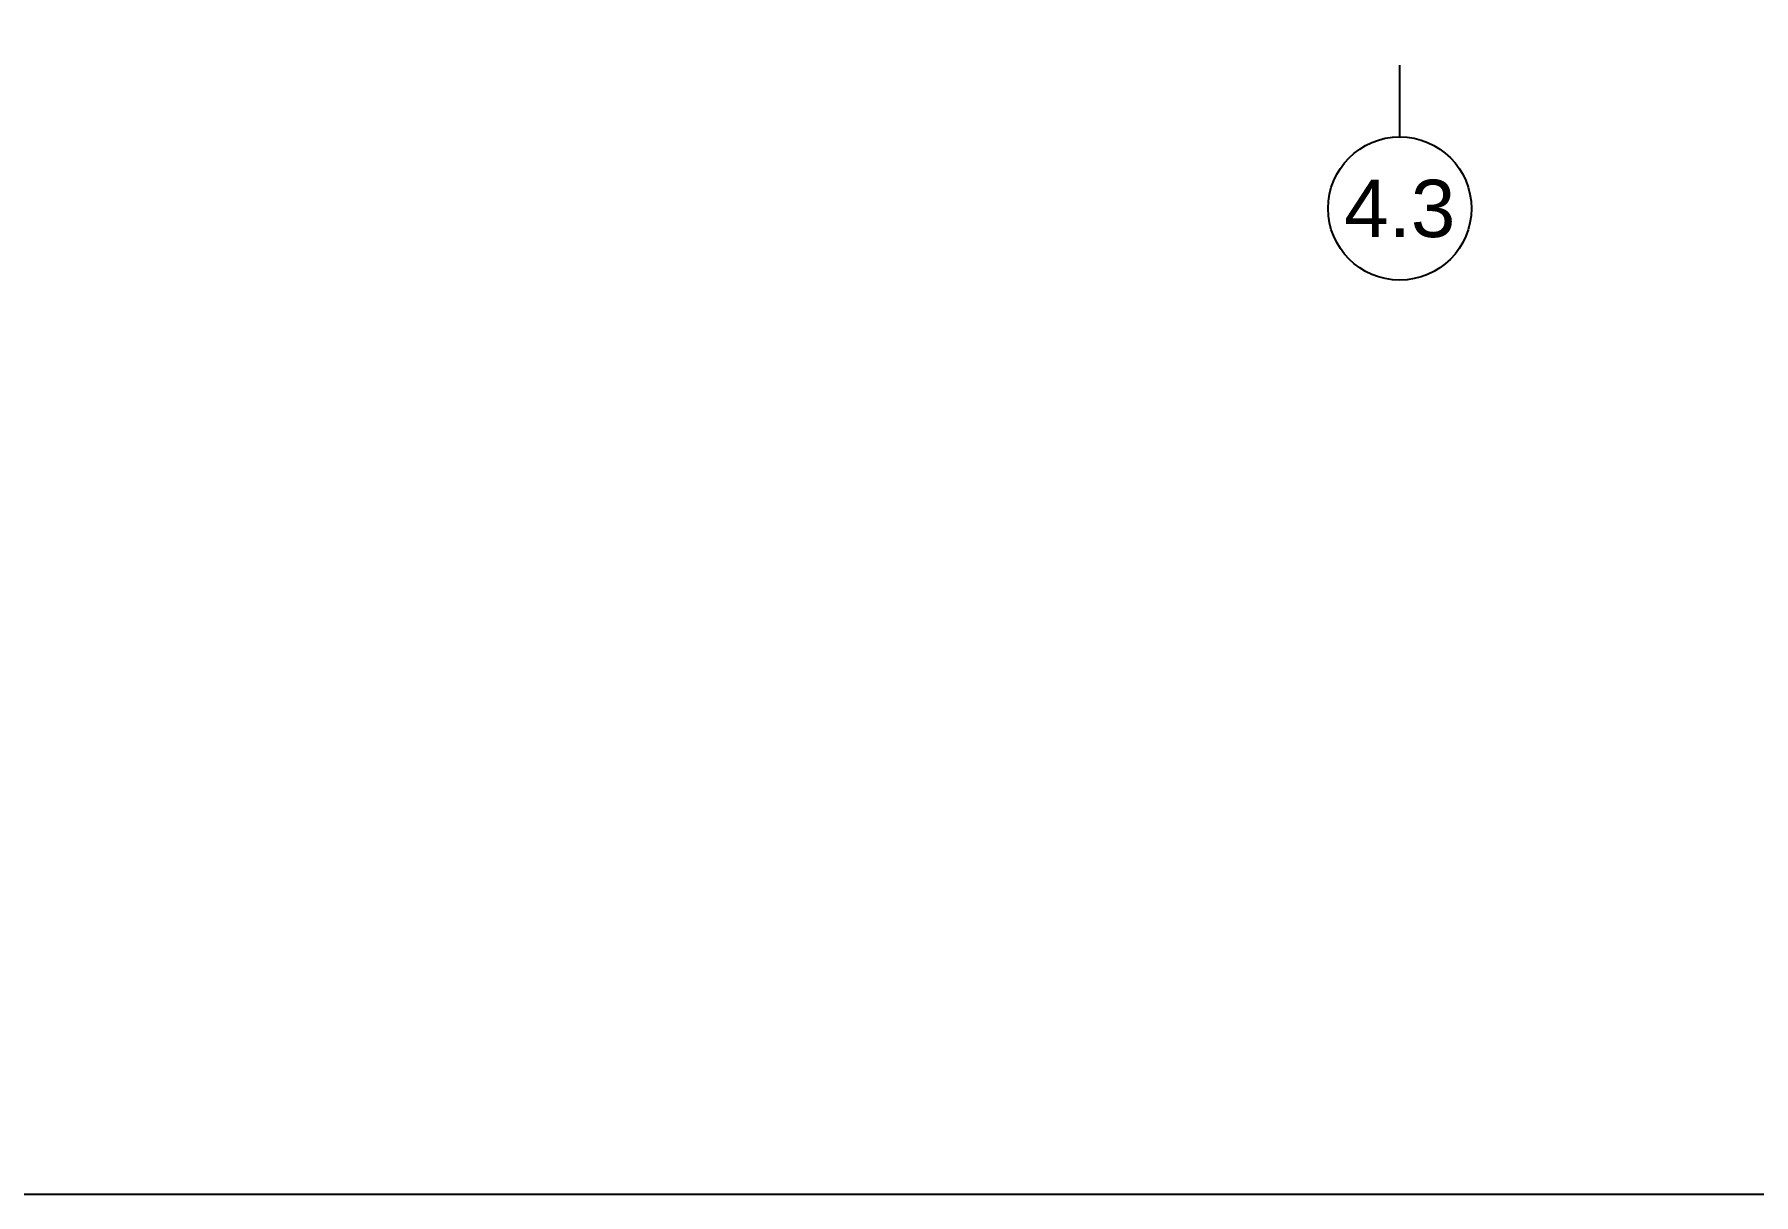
# Model space of a CAD drawing. Header units: millimetres. Extents: x 652937 to 1670132, y 1473552 to 2851037.
# Drawn here: x 760343 to 766343, y 1507049 to 1511098 of the extents above; entities that cross this region are included whole.
import ezdxf
from ezdxf.enums import TextEntityAlignment as Align

# ---------------------------------------------------------------- set-up
doc = ezdxf.new("R2010")
doc.units = ezdxf.units.MM
doc.linetypes.add('TA_GL_005.00000', pattern=[13.75, 5, -1.25, 1.25, -1.25, 5])
doc.layers.get('Defpoints').update_dxf_attribs({"color": 255})
for name, color, linetype in [('000 - 0_SYM_DWG_GRID-BUBBLE_MAIN_COLOR_1', 3, 'Continuous'), ('000 - 0_SYM_DWG_GRIDLINE_MAIN_COLOR_1', 3, 'Continuous'), ('000 - 0_SYM_DWG_GRIDLINE_MAIN_COLOR_251', 251, 'Continuous')]:
    doc.layers.add(name, color=color, linetype=linetype)
doc.styles.add('Arial', font='arial.ttf')
doc.styles.add('TA', font='', dxfattribs={"height": 4.5})
doc.styles.get('TA').set_extended_font_data('Cordia New')

# ---------------------------------------------------------------- blocks, each defined once
blk = doc.blocks.new('*U6169')
at = {"layer": '000 - 0_SYM_DWG_GRIDLINE_MAIN_COLOR_1'}
blk.add_line((45, 0), (40, 0), dxfattribs=at)
blk.add_circle((50, 0), 5, dxfattribs=at)
at = {"style": 'TA', "flags": 1}
blk.add_attdef('LOCATION', (6, -6), '', height=4.5, rotation=270, dxfattribs=at)
at = {"layer": '000 - 0_SYM_DWG_GRID-BUBBLE_MAIN_COLOR_1', "style": 'Arial'}
blk.add_attdef('GRID-HEAD', text='', height=4, rotation=90, dxfattribs=at).set_placement((50, 0), align=Align.MIDDLE_CENTER)
blk = doc.blocks.new('W-1-PP18-ST_ENT3_REV02_20260413-044638_PP18_ENT3_ELE2-DIM')
at = {"layer": '000 - 0_SYM_DWG_GRIDLINE_MAIN_COLOR_251', "color": 6, "linetype": 'TA_GL_005.00000', "xscale": 50, "yscale": 50, "zscale": 50, "rotation": 270}
blk.add_blockref('*U6169', (-9900, 100920), dxfattribs=at).add_auto_attribs({'GRID-HEAD': '4.3'})
blk = doc.blocks.new('A$C0a204f6e')
at = {"layer": 'Defpoints'}
blk.add_lwpolyline([(775, 0), (0, 0), (0, 443.999987), (775, 443.999987)], close=True, dxfattribs=at)

msp = doc.modelspace()

# ---------------------------------------------------------------- block references
at = {"color": 6, "xscale": 50, "yscale": 50, "zscale": 50}
msp.add_blockref('A$C0a204f6e', (748919.4011, 1507048.6813), dxfattribs=at)
at = {"color": 6}
msp.add_blockref('W-1-PP18-ST_ENT3_REV02_20260413-044638_PP18_ENT3_ELE2-DIM', (775008.1769, 1412070.4203), dxfattribs=at)

doc.saveas('drawing.dxf')
